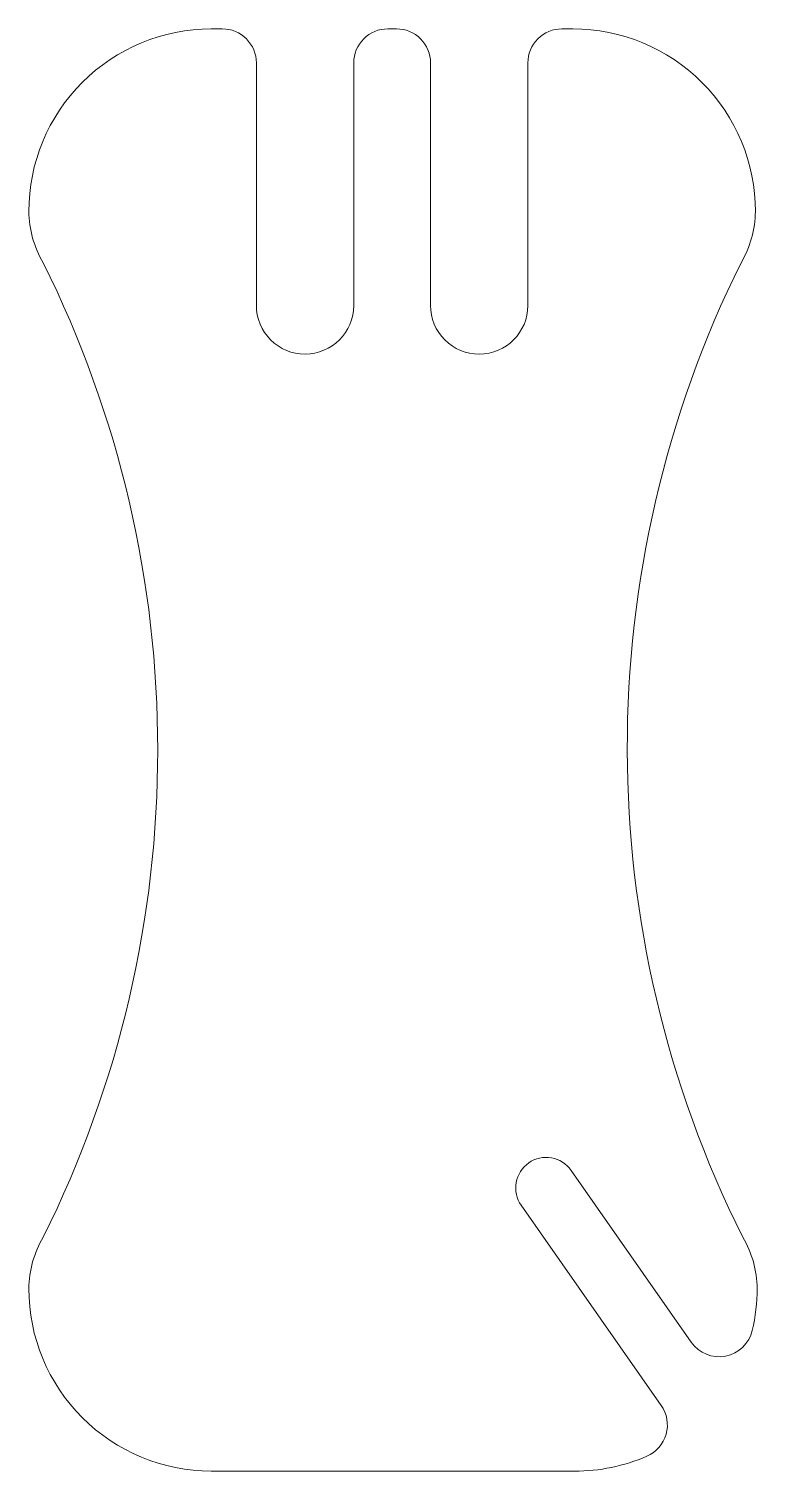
# Model space of a CAD drawing. Header units: millimetres. Extents: x -19 to 19, y -37.6 to 37.6.
import ezdxf

# ---------------------------------------------------------------- set-up
doc = ezdxf.new("R2010")
doc.units = ezdxf.units.MM
doc.header["$MEASUREMENT"] = 0

msp = doc.modelspace()

# ---------------------------------------------------------------- linework, layer by layer
at = {"lineweight": 9}
msp.add_open_spline([(17.3607, -31.6066), (18.0489, -31.4745), (18.5953, -30.9504), (18.756, -30.2683), (18.756, -30.2683), (18.9249, -29.5519), (19.0102, -28.8183), (19.0102, -28.0822), (19.0102, -28.0822), (18.9971, -27.1414), (18.7388, -26.2203), (18.2607, -25.4099), (18.2607, -25.4099), (10.2494, -9.4248), (10.2153, 9.3959), (18.1688, 25.41), (18.1688, 25.41), (18.6468, 26.2203), (18.9051, 27.1414), (18.9182, 28.0822), (18.9182, 28.0822), (18.9182, 30.6084), (17.9147, 33.0311), (16.1284, 34.8174), (16.1284, 34.8174), (14.3421, 36.6037), (11.9194, 37.6072), (9.3932, 37.6072), (9.3932, 37.6072), (9.3932, 37.6072), (8.8177, 37.6072), (8.8177, 37.6072), (8.8177, 37.6072), (8.3462, 37.6072), (7.8939, 37.4199), (7.5605, 37.0864), (7.5605, 37.0864), (7.227, 36.753), (7.0397, 36.3008), (7.0397, 35.8292), (7.0397, 35.8292), (7.0397, 35.8292), (7.0397, 23.1843), (7.0397, 23.1843), (7.0397, 23.1843), (7.0397, 21.7815), (5.9025, 20.6443), (4.4997, 20.6443), (4.4997, 20.6443), (3.8261, 20.6443), (3.18, 20.9119), (2.7037, 21.3883), (2.7037, 21.3883), (2.2273, 21.8646), (1.9597, 22.5107), (1.9597, 23.1843), (1.9597, 23.1843), (1.9597, 23.1843), (1.9597, 35.8292), (1.9597, 35.8292), (1.9597, 35.8292), (1.9597, 36.3008), (1.7724, 36.753), (1.4389, 37.0864), (1.4389, 37.0864), (1.1055, 37.4199), (0.6533, 37.6072), (0.1817, 37.6072), (0.1817, 37.6072), (0.1817, 37.6072), (-0.2737, 37.6072), (-0.2737, 37.6072), (-0.2737, 37.6072), (-0.7452, 37.6072), (-1.1975, 37.4199), (-1.5309, 37.0864), (-1.5309, 37.0864), (-1.8643, 36.753), (-2.0517, 36.3008), (-2.0517, 35.8292), (-2.0517, 35.8292), (-2.0517, 35.8292), (-2.0517, 23.1843), (-2.0517, 23.1843), (-2.0517, 23.1843), (-2.0517, 21.7815), (-3.1889, 20.6443), (-4.5917, 20.6443), (-4.5917, 20.6443), (-5.2653, 20.6443), (-5.9114, 20.9119), (-6.3877, 21.3883), (-6.3877, 21.3883), (-6.8641, 21.8646), (-7.1317, 22.5107), (-7.1317, 23.1843), (-7.1317, 23.1843), (-7.1317, 23.1843), (-7.1317, 35.8292), (-7.1317, 35.8292), (-7.1317, 35.8292), (-7.1317, 36.3008), (-7.319, 36.753), (-7.6524, 37.0864), (-7.6524, 37.0864), (-7.9859, 37.4199), (-8.4381, 37.6072), (-8.9097, 37.6072), (-8.9097, 37.6072), (-8.9097, 37.6072), (-9.4852, 37.6072), (-9.4852, 37.6072), (-9.4852, 37.6072), (-12.0114, 37.6072), (-14.4341, 36.6037), (-16.2204, 34.8174), (-16.2204, 34.8174), (-18.0066, 33.0311), (-19.0102, 30.6084), (-19.0102, 28.0822), (-19.0102, 28.0822), (-18.9971, 27.1414), (-18.7388, 26.2203), (-18.2606, 25.4098), (-18.2606, 25.4098), (-10.2848, 9.4086), (-10.2849, -9.4089), (-18.2607, -25.4099), (-18.2607, -25.4099), (-18.7388, -26.2203), (-18.9971, -27.1414), (-19.0102, -28.0822), (-19.0102, -28.0822), (-19.0102, -30.6083), (-18.0066, -33.0311), (-16.2204, -34.8173), (-16.2204, -34.8173), (-14.4341, -36.6036), (-12.0114, -37.6072), (-9.4852, -37.6072), (-9.4852, -37.6072), (-9.4852, -37.6072), (9.479, -37.6072), (9.479, -37.6072), (9.479, -37.6072), (10.7753, -37.6072), (12.058, -37.3426), (13.2485, -36.8295), (13.2485, -36.8295), (13.7396, -36.6179), (14.1093, -36.1965), (14.2553, -35.6821), (14.2553, -35.6821), (14.4013, -35.1677), (14.308, -34.6149), (14.0013, -34.1769), (14.0013, -34.1769), (14.0013, -34.1769), (6.6943, -23.7414), (6.6943, -23.7414), (6.6943, -23.7414), (6.4528, -23.3965), (6.3582, -22.9698), (6.4313, -22.5552), (6.4313, -22.5552), (6.5044, -22.1405), (6.7393, -21.7719), (7.0841, -21.5304), (7.0841, -21.5304), (7.429, -21.2889), (7.8557, -21.1943), (8.2704, -21.2674), (8.2704, -21.2674), (8.685, -21.3406), (9.0536, -21.5754), (9.2951, -21.9203), (9.2951, -21.9203), (9.2951, -21.9203), (15.569, -30.8803), (15.569, -30.8803), (15.569, -30.8803), (15.9709, -31.4544), (16.6726, -31.7388), (17.3607, -31.6066)], degree=3, knots=[0, 0, 0, 0, 0.0212766, 0.0212766, 0.0212766, 0.0212766, 0.0425532, 0.0425532, 0.0425532, 0.0425532, 0.0638298, 0.0638298, 0.0638298, 0.0638298, 0.0851064, 0.0851064, 0.0851064, 0.0851064, 0.106383, 0.106383, 0.106383, 0.106383, 0.1276596, 0.1276596, 0.1276596, 0.1276596, 0.1489362, 0.1489362, 0.1489362, 0.1489362, 0.1702128, 0.1702128, 0.1702128, 0.1702128, 0.1914894, 0.1914894, 0.1914894, 0.1914894, 0.212766, 0.212766, 0.212766, 0.212766, 0.2340426, 0.2340426, 0.2340426, 0.2340426, 0.2553191, 0.2553191, 0.2553191, 0.2553191, 0.2765957, 0.2765957, 0.2765957, 0.2765957, 0.2978723, 0.2978723, 0.2978723, 0.2978723, 0.3191489, 0.3191489, 0.3191489, 0.3191489, 0.3404255, 0.3404255, 0.3404255, 0.3404255, 0.3617021, 0.3617021, 0.3617021, 0.3617021, 0.3829787, 0.3829787, 0.3829787, 0.3829787, 0.4042553, 0.4042553, 0.4042553, 0.4042553, 0.4255319, 0.4255319, 0.4255319, 0.4255319, 0.4468085, 0.4468085, 0.4468085, 0.4468085, 0.4680851, 0.4680851, 0.4680851, 0.4680851, 0.4893617, 0.4893617, 0.4893617, 0.4893617, 0.5106383, 0.5106383, 0.5106383, 0.5106383, 0.5319149, 0.5319149, 0.5319149, 0.5319149, 0.5531915, 0.5531915, 0.5531915, 0.5531915, 0.5744681, 0.5744681, 0.5744681, 0.5744681, 0.5957447, 0.5957447, 0.5957447, 0.5957447, 0.6170213, 0.6170213, 0.6170213, 0.6170213, 0.6382979, 0.6382979, 0.6382979, 0.6382979, 0.6595745, 0.6595745, 0.6595745, 0.6595745, 0.6808511, 0.6808511, 0.6808511, 0.6808511, 0.7021277, 0.7021277, 0.7021277, 0.7021277, 0.7234043, 0.7234043, 0.7234043, 0.7234043, 0.7446809, 0.7446809, 0.7446809, 0.7446809, 0.7659574, 0.7659574, 0.7659574, 0.7659574, 0.787234, 0.787234, 0.787234, 0.787234, 0.8085106, 0.8085106, 0.8085106, 0.8085106, 0.8297872, 0.8297872, 0.8297872, 0.8297872, 0.8510638, 0.8510638, 0.8510638, 0.8510638, 0.8723404, 0.8723404, 0.8723404, 0.8723404, 0.893617, 0.893617, 0.893617, 0.893617, 0.9148936, 0.9148936, 0.9148936, 0.9148936, 0.9361702, 0.9361702, 0.9361702, 0.9361702, 0.9574468, 0.9574468, 0.9574468, 0.9574468, 1, 1, 1, 1], dxfattribs=at)

doc.saveas('drawing.dxf')
